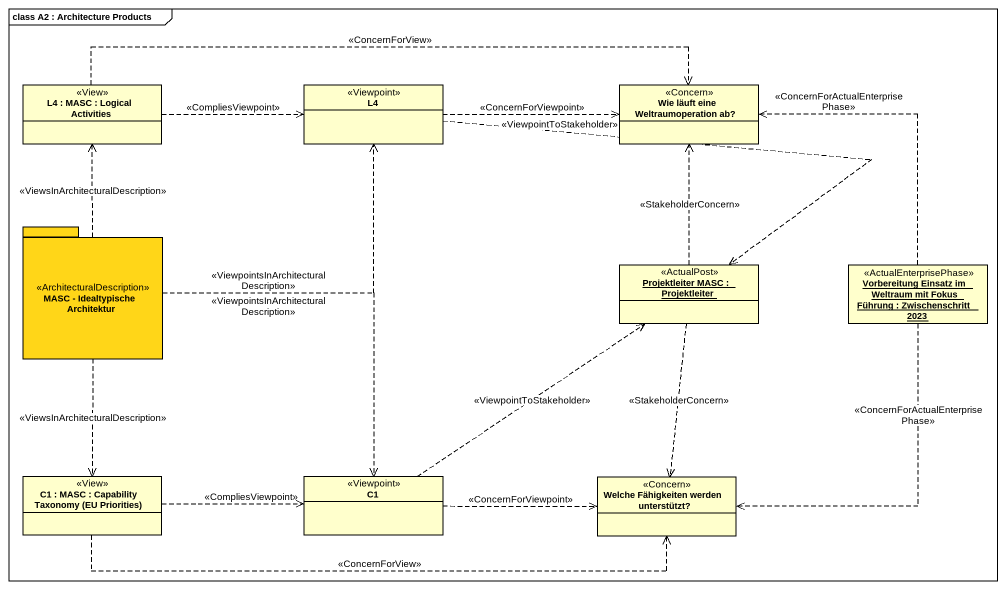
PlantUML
@startuml
mainframe class A2 : Architecture Products
hide circle
hide empty members
class "L4 : MASC : Logical Activities" as L4_MASC_Logical_Activities <<View>>
class L4 <<Viewpoint>>
class "Wie läuft eine Weltraumoperation ab?" as Wie_läuft_eine <<Concern>>
package "MASC - Idealtypische Architektur" as MASC_Idealtypische <<ArchitecturalDescription>> #FFD618 {
}
object "Projektleiter MASC : Projektleiter" as Projektleiter_MASC <<ActualPost>>
object "Vorbereitung Einsatz im Weltraum mit Fokus Führung : Zwischenschritt 2023" as Vorbereitung_Einsatz_im <<ActualEnterprisePhase>>
class "C1 : MASC : Capability Taxonomy (EU Priorities)" as C1_MASC_Capability_Taxonomy <<View>>
class C1 <<Viewpoint>>
class "Welche Fähigkeiten werden unterstützt?" as Welche_Fähigkeiten_werden <<Concern>>
L4_MASC_Logical_Activities .right.> L4 : <<CompliesViewpoint>>
L4_MASC_Logical_Activities .right.> Wie_läuft_eine : <<ConcernForView>>
L4 .right.> Wie_läuft_eine : <<ConcernForViewpoint>>
L4 .right.> Projektleiter_MASC : <<ViewpointToStakeholder>>
MASC_Idealtypische .up.> L4_MASC_Logical_Activities : <<ViewsInArchitecturalDescription>>
MASC_Idealtypische .up.> L4 : <<ViewpointsInArchitecturalDescription>>
MASC_Idealtypische ..> C1_MASC_Capability_Taxonomy : <<ViewsInArchitecturalDescription>>
MASC_Idealtypische ..> C1 : <<ViewpointsInArchitecturalDescription>>
Projektleiter_MASC .up.> Wie_läuft_eine : <<StakeholderConcern>>
Projektleiter_MASC ..> Welche_Fähigkeiten_werden : <<StakeholderConcern>>
Vorbereitung_Einsatz_im .up.> Wie_läuft_eine : <<ConcernForActualEnterprisePhase>>
Vorbereitung_Einsatz_im ..> Welche_Fähigkeiten_werden : <<ConcernForActualEnterprisePhase>>
C1_MASC_Capability_Taxonomy .right.> C1 : <<CompliesViewpoint>>
C1_MASC_Capability_Taxonomy .right.> Welche_Fähigkeiten_werden : <<ConcernForView>>
C1 .up.> Projektleiter_MASC : <<ViewpointToStakeholder>>
C1 .right.> Welche_Fähigkeiten_werden : <<ConcernForViewpoint>>
@enduml
